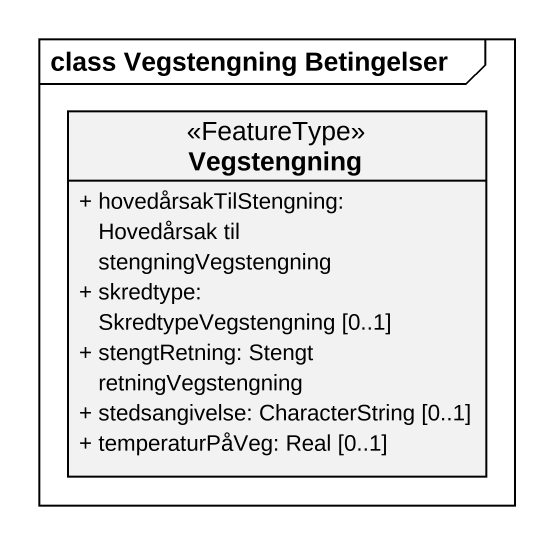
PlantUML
@startuml
mainframe class Vegstengning Betingelser
hide circle
hide empty members
skinparam classAttributeIconSize 0
class Vegstengning <<FeatureType>> {
  + hovedårsakTilStengning: Hovedårsak til stengningVegstengning
  + skredtype: SkredtypeVegstengning [0..1]
  + stengtRetning: Stengt retningVegstengning
  + stedsangivelse: CharacterString [0..1]
  + temperaturPåVeg: Real [0..1]
}
@enduml
